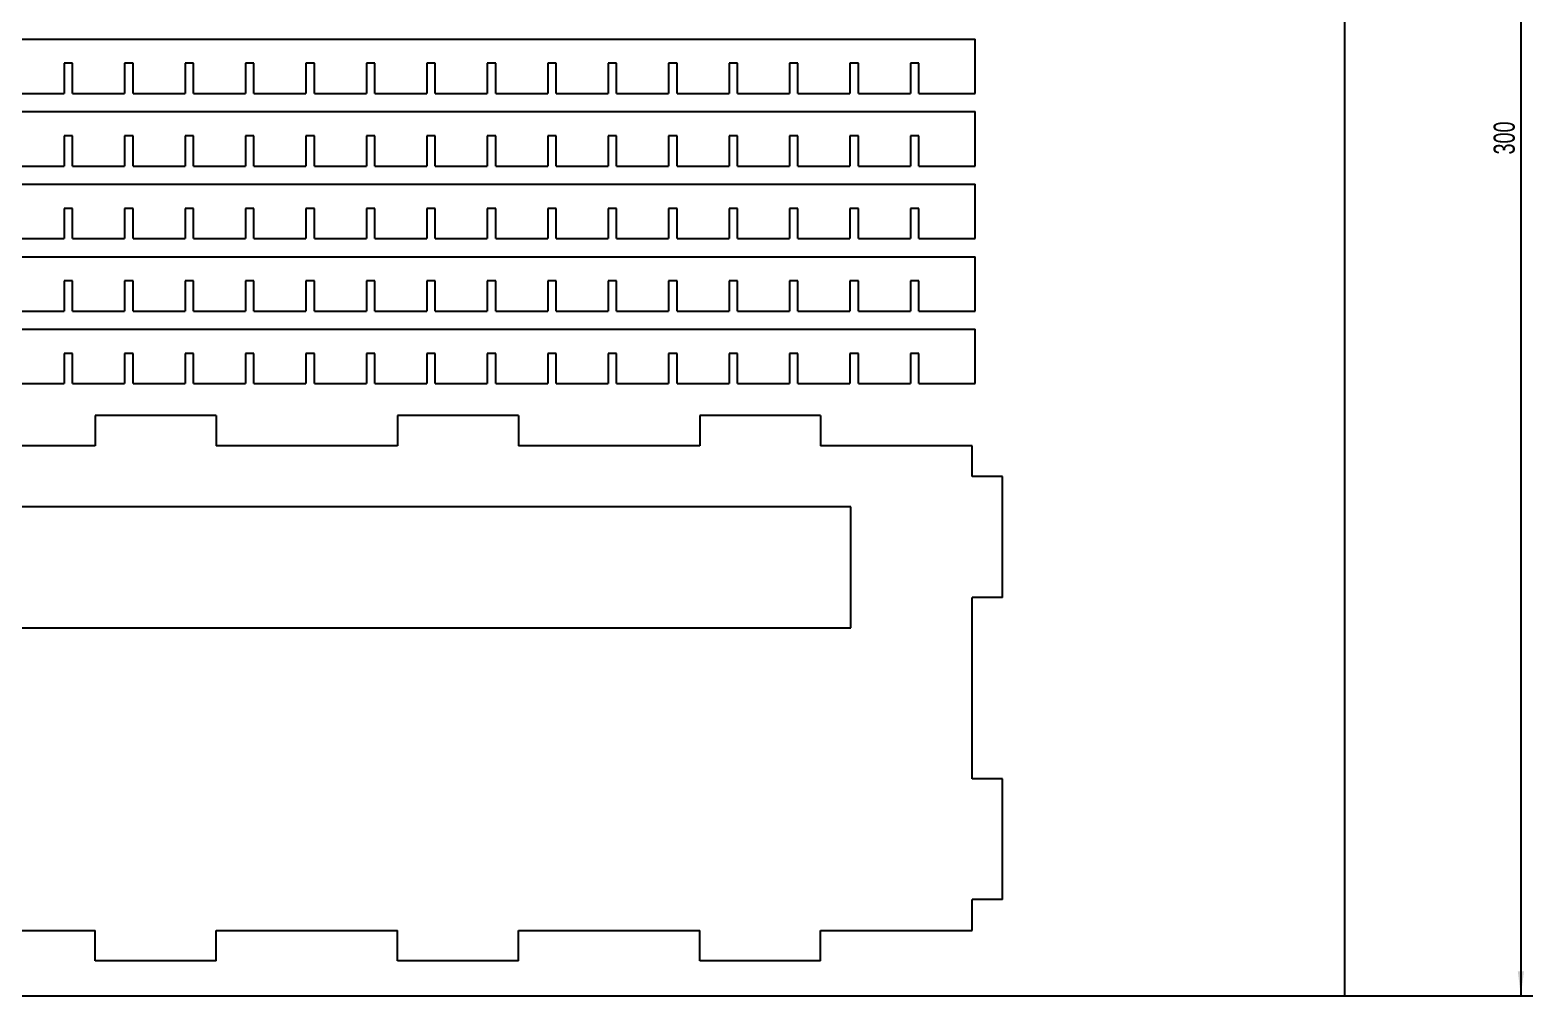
# Model space of a CAD drawing. Header units: millimetres. Extents: x 64 to 545, y 62 to 380.
# Drawn here: x 296.7 to 545.3, y 62.4 to 222.2 of the extents above; entities that cross this region are included whole.
import ezdxf

# ---------------------------------------------------------------- set-up
doc = ezdxf.new("R2010")
doc.units = ezdxf.units.MM
doc.layers.add('10', color=7, linetype='Continuous')
doc.styles.add('SLDTEXTSTYLE0', font='TXT', dxfattribs={"width": 0.7})
doc.dimstyles.new('SLDDIMSTYLE0', dxfattribs={"dimtxt": 3.5, "dimasz": 4.08, "dimexe": 0, "dimexo": 0.0625, "dimgap": 0.875, "dimtad": 2, "dimrnd": 1e-09, "dimzin": 12, "dimdsep": 46, "dimtxsty": 'SLDTEXTSTYLE0', "dimsah": 1, "dimcen": 0.09, "dimadec": 0, "dimazin": 3, "dimtfac": 1, "dimtofl": 0, "dimtmove": 0, "dimatfit": 3, "dimfxl": 1, "dimfrac": 2, "dimtolj": 1, "dimtzin": 12, "dimarcsym": 0})

# ---------------------------------------------------------------- blocks, each defined once
blk = doc.blocks.new('_D_1')
at = {"layer": '10'}
for p, q in [((514.15, 362.4), (545.35, 362.4)), ((543.35, 362.4), (543.35, 62.4)), ((514.15, 62.4), (545.35, 62.4))]:
    blk.add_line(p, q, dxfattribs=at)
for points in [[(543.35, 362.4), (542.84, 358.32), (543.86, 358.32)], [(543.35, 62.4), (543.86, 66.48), (542.84, 66.48)]]:
    blk.add_solid(points, dxfattribs=at)
at = {"layer": '10', "insert": (538.84, 201.62), "char_height": 3.5, "attachment_point": 1, "rotation": 90, "style": 'SLDTEXTSTYLE0'}
blk.add_mtext('300', dxfattribs=at)

msp = doc.modelspace()

# ---------------------------------------------------------------- linework, layer by layer
at = {"color": 7, "linetype": 'Continuous', "lineweight": 25}
for p, q in [((133.044, 220.711), (453.044, 220.711)), ((453.044, 211.711), (453.044, 220.711)), ((303.744, 216.711), (302.344, 216.711)), ((302.344, 216.711), (302.344, 211.711)), ((303.744, 211.711), (303.744, 216.711)), ((313.744, 216.711), (312.344, 216.711)), ((312.344, 216.711), (312.344, 211.711)), ((313.744, 211.711), (313.744, 216.711)), ((323.744, 216.711), (322.344, 216.711)), ((322.344, 216.711), (322.344, 211.711)), ((323.744, 211.711), (323.744, 216.711)), ((333.744, 216.711), (332.344, 216.711)), ((332.344, 216.711), (332.344, 211.711)), ((333.744, 211.711), (333.744, 216.711)), ((343.744, 216.711), (342.344, 216.711)), ((342.344, 216.711), (342.344, 211.711)), ((343.744, 211.711), (343.744, 216.711)), ((352.344, 216.711), (352.344, 211.711)), ((353.744, 216.711), (352.344, 216.711)), ((353.744, 211.711), (353.744, 216.711)), ((363.744, 216.711), (362.344, 216.711)), ((362.344, 216.711), (362.344, 211.711)), ((363.744, 211.711), (363.744, 216.711)), ((373.744, 216.711), (372.344, 216.711)), ((372.344, 216.711), (372.344, 211.711)), ((373.744, 211.711), (373.744, 216.711)), ((383.744, 216.711), (382.344, 216.711)), ((382.344, 216.711), (382.344, 211.711)), ((383.744, 211.711), (383.744, 216.711)), ((393.744, 216.711), (392.344, 216.711)), ((392.344, 216.711), (392.344, 211.711)), ((393.744, 211.711), (393.744, 216.711)), ((403.744, 216.711), (402.344, 216.711)), ((402.344, 216.711), (402.344, 211.711)), ((403.744, 211.711), (403.744, 216.711)), ((413.744, 216.711), (412.344, 216.711)), ((412.344, 216.711), (412.344, 211.711)), ((413.744, 211.711), (413.744, 216.711)), ((423.744, 216.711), (422.344, 216.711)), ((422.344, 216.711), (422.344, 211.711)), ((423.744, 211.711), (423.744, 216.711)), ((433.744, 216.711), (432.344, 216.711)), ((432.344, 216.711), (432.344, 211.711)), ((433.744, 211.711), (433.744, 216.711)), ((443.744, 216.711), (442.344, 216.711)), ((442.344, 216.711), (442.344, 211.711)), ((443.744, 211.711), (443.744, 216.711)), ((293.744, 211.711), (302.344, 211.711)), ((303.744, 211.711), (312.344, 211.711)), ((313.744, 211.711), (322.344, 211.711)), ((323.744, 211.711), (332.344, 211.711)), ((333.744, 211.711), (342.344, 211.711)), ((343.744, 211.711), (352.344, 211.711)), ((353.744, 211.711), (362.344, 211.711)), ((363.744, 211.711), (372.344, 211.711)), ((373.744, 211.711), (382.344, 211.711)), ((383.744, 211.711), (392.344, 211.711)), ((393.744, 211.711), (402.344, 211.711)), ((403.744, 211.711), (412.344, 211.711)), ((413.744, 211.711), (422.344, 211.711)), ((423.744, 211.711), (432.344, 211.711)), ((433.744, 211.711), (442.344, 211.711)), ((443.744, 211.711), (453.044, 211.711)), ((133.044, 208.711), (453.044, 208.711)), ((453.044, 199.711), (453.044, 208.711)), ((303.744, 204.711), (302.344, 204.711)), ((302.344, 204.711), (302.344, 199.711)), ((303.744, 199.711), (303.744, 204.711)), ((313.744, 204.711), (312.344, 204.711)), ((312.344, 204.711), (312.344, 199.711)), ((313.744, 199.711), (313.744, 204.711)), ((323.744, 204.711), (322.344, 204.711)), ((322.344, 204.711), (322.344, 199.711)), ((323.744, 199.711), (323.744, 204.711)), ((333.744, 204.711), (332.344, 204.711)), ((332.344, 204.711), (332.344, 199.711)), ((333.744, 199.711), (333.744, 204.711)), ((343.744, 204.711), (342.344, 204.711)), ((342.344, 204.711), (342.344, 199.711)), ((343.744, 199.711), (343.744, 204.711)), ((352.344, 204.711), (352.344, 199.711)), ((353.744, 204.711), (352.344, 204.711)), ((353.744, 199.711), (353.744, 204.711)), ((362.344, 204.711), (362.344, 199.711)), ((363.744, 204.711), (362.344, 204.711)), ((363.744, 199.711), (363.744, 204.711)), ((373.744, 204.711), (372.344, 204.711)), ((372.344, 204.711), (372.344, 199.711)), ((373.744, 199.711), (373.744, 204.711)), ((383.744, 204.711), (382.344, 204.711)), ((382.344, 204.711), (382.344, 199.711)), ((383.744, 199.711), (383.744, 204.711)), ((393.744, 204.711), (392.344, 204.711)), ((392.344, 204.711), (392.344, 199.711)), ((393.744, 199.711), (393.744, 204.711)), ((403.744, 204.711), (402.344, 204.711)), ((402.344, 204.711), (402.344, 199.711)), ((403.744, 199.711), (403.744, 204.711)), ((413.744, 204.711), (412.344, 204.711)), ((412.344, 204.711), (412.344, 199.711)), ((413.744, 199.711), (413.744, 204.711)), ((423.744, 204.711), (422.344, 204.711)), ((422.344, 204.711), (422.344, 199.711)), ((423.744, 199.711), (423.744, 204.711)), ((433.744, 204.711), (432.344, 204.711)), ((432.344, 204.711), (432.344, 199.711)), ((433.744, 199.711), (433.744, 204.711)), ((443.744, 204.711), (442.344, 204.711)), ((442.344, 204.711), (442.344, 199.711)), ((443.744, 199.711), (443.744, 204.711)), ((293.744, 199.711), (302.344, 199.711)), ((303.744, 199.711), (312.344, 199.711)), ((313.744, 199.711), (322.344, 199.711)), ((323.744, 199.711), (332.344, 199.711)), ((333.744, 199.711), (342.344, 199.711)), ((343.744, 199.711), (352.344, 199.711)), ((353.744, 199.711), (362.344, 199.711)), ((363.744, 199.711), (372.344, 199.711)), ((373.744, 199.711), (382.344, 199.711)), ((383.744, 199.711), (392.344, 199.711)), ((393.744, 199.711), (402.344, 199.711)), ((403.744, 199.711), (412.344, 199.711)), ((413.744, 199.711), (422.344, 199.711)), ((423.744, 199.711), (432.344, 199.711)), ((433.744, 199.711), (442.344, 199.711)), ((443.744, 199.711), (453.044, 199.711)), ((133.044, 196.711), (453.044, 196.711)), ((453.044, 187.711), (453.044, 196.711)), ((303.744, 192.711), (302.344, 192.711)), ((302.344, 192.711), (302.344, 187.711)), ((303.744, 187.711), (303.744, 192.711)), ((313.744, 192.711), (312.344, 192.711)), ((312.344, 192.711), (312.344, 187.711)), ((313.744, 187.711), (313.744, 192.711)), ((323.744, 192.711), (322.344, 192.711)), ((322.344, 192.711), (322.344, 187.711)), ((323.744, 187.711), (323.744, 192.711)), ((333.744, 192.711), (332.344, 192.711)), ((332.344, 192.711), (332.344, 187.711)), ((333.744, 187.711), (333.744, 192.711)), ((343.744, 192.711), (342.344, 192.711)), ((342.344, 192.711), (342.344, 187.711)), ((343.744, 187.711), (343.744, 192.711)), ((353.744, 192.711), (352.344, 192.711)), ((352.344, 192.711), (352.344, 187.711)), ((353.744, 187.711), (353.744, 192.711)), ((363.744, 192.711), (362.344, 192.711)), ((362.344, 192.711), (362.344, 187.711)), ((363.744, 187.711), (363.744, 192.711)), ((373.744, 192.711), (372.344, 192.711)), ((372.344, 192.711), (372.344, 187.711)), ((373.744, 187.711), (373.744, 192.711)), ((383.744, 192.711), (382.344, 192.711)), ((382.344, 192.711), (382.344, 187.711)), ((383.744, 187.711), (383.744, 192.711)), ((393.744, 192.711), (392.344, 192.711)), ((392.344, 192.711), (392.344, 187.711)), ((393.744, 187.711), (393.744, 192.711)), ((403.744, 192.711), (402.344, 192.711)), ((402.344, 192.711), (402.344, 187.711)), ((403.744, 187.711), (403.744, 192.711)), ((413.744, 192.711), (412.344, 192.711)), ((412.344, 192.711), (412.344, 187.711)), ((413.744, 187.711), (413.744, 192.711)), ((423.744, 192.711), (422.344, 192.711)), ((422.344, 192.711), (422.344, 187.711)), ((423.744, 187.711), (423.744, 192.711)), ((433.744, 192.711), (432.344, 192.711)), ((432.344, 192.711), (432.344, 187.711)), ((433.744, 187.711), (433.744, 192.711)), ((443.744, 192.711), (442.344, 192.711)), ((442.344, 192.711), (442.344, 187.711)), ((443.744, 187.711), (443.744, 192.711)), ((293.744, 187.711), (302.344, 187.711)), ((303.744, 187.711), (312.344, 187.711)), ((313.744, 187.711), (322.344, 187.711)), ((323.744, 187.711), (332.344, 187.711)), ((333.744, 187.711), (342.344, 187.711)), ((343.744, 187.711), (352.344, 187.711)), ((353.744, 187.711), (362.344, 187.711)), ((363.744, 187.711), (372.344, 187.711)), ((373.744, 187.711), (382.344, 187.711)), ((383.744, 187.711), (392.344, 187.711)), ((393.744, 187.711), (402.344, 187.711)), ((403.744, 187.711), (412.344, 187.711)), ((413.744, 187.711), (422.344, 187.711)), ((423.744, 187.711), (432.344, 187.711)), ((433.744, 187.711), (442.344, 187.711)), ((443.744, 187.711), (453.044, 187.711)), ((133.044, 184.711), (453.044, 184.711)), ((453.044, 175.711), (453.044, 184.711)), ((303.744, 180.711), (302.344, 180.711)), ((302.344, 180.711), (302.344, 175.711)), ((303.744, 175.711), (303.744, 180.711)), ((312.344, 180.711), (312.344, 175.711)), ((313.744, 180.711), (312.344, 180.711)), ((313.744, 175.711), (313.744, 180.711)), ((323.744, 180.711), (322.344, 180.711)), ((322.344, 180.711), (322.344, 175.711)), ((323.744, 175.711), (323.744, 180.711)), ((333.744, 180.711), (332.344, 180.711)), ((332.344, 180.711), (332.344, 175.711)), ((333.744, 175.711), (333.744, 180.711)), ((342.344, 180.711), (342.344, 175.711)), ((343.744, 180.711), (342.344, 180.711)), ((343.744, 175.711), (343.744, 180.711)), ((353.744, 180.711), (352.344, 180.711)), ((352.344, 180.711), (352.344, 175.711)), ((353.744, 175.711), (353.744, 180.711)), ((363.744, 180.711), (362.344, 180.711)), ((362.344, 180.711), (362.344, 175.711)), ((363.744, 175.711), (363.744, 180.711)), ((373.744, 180.711), (372.344, 180.711)), ((372.344, 180.711), (372.344, 175.711)), ((373.744, 175.711), (373.744, 180.711)), ((383.744, 180.711), (382.344, 180.711)), ((382.344, 180.711), (382.344, 175.711)), ((383.744, 175.711), (383.744, 180.711)), ((393.744, 180.711), (392.344, 180.711)), ((392.344, 180.711), (392.344, 175.711)), ((393.744, 175.711), (393.744, 180.711)), ((403.744, 180.711), (402.344, 180.711)), ((402.344, 180.711), (402.344, 175.711)), ((403.744, 175.711), (403.744, 180.711)), ((413.744, 180.711), (412.344, 180.711)), ((412.344, 180.711), (412.344, 175.711)), ((413.744, 175.711), (413.744, 180.711)), ((423.744, 180.711), (422.344, 180.711)), ((422.344, 180.711), (422.344, 175.711)), ((423.744, 175.711), (423.744, 180.711)), ((432.344, 180.711), (432.344, 175.711)), ((433.744, 180.711), (432.344, 180.711)), ((433.744, 175.711), (433.744, 180.711)), ((443.744, 180.711), (442.344, 180.711)), ((442.344, 180.711), (442.344, 175.711)), ((443.744, 175.711), (443.744, 180.711)), ((293.744, 175.711), (302.344, 175.711)), ((303.744, 175.711), (312.344, 175.711)), ((313.744, 175.711), (322.344, 175.711)), ((323.744, 175.711), (332.344, 175.711)), ((333.744, 175.711), (342.344, 175.711)), ((343.744, 175.711), (352.344, 175.711)), ((353.744, 175.711), (362.344, 175.711)), ((363.744, 175.711), (372.344, 175.711)), ((373.744, 175.711), (382.344, 175.711)), ((383.744, 175.711), (392.344, 175.711)), ((393.744, 175.711), (402.344, 175.711)), ((403.744, 175.711), (412.344, 175.711)), ((413.744, 175.711), (422.344, 175.711)), ((423.744, 175.711), (432.344, 175.711)), ((433.744, 175.711), (442.344, 175.711)), ((443.744, 175.711), (453.044, 175.711)), ((133.044, 172.711), (453.044, 172.711)), ((453.044, 163.711), (453.044, 172.711)), ((303.744, 168.711), (302.344, 168.711)), ((302.344, 168.711), (302.344, 163.711)), ((303.744, 163.711), (303.744, 168.711)), ((312.344, 168.711), (312.344, 163.711)), ((313.744, 168.711), (312.344, 168.711)), ((313.744, 163.711), (313.744, 168.711)), ((323.744, 168.711), (322.344, 168.711)), ((322.344, 168.711), (322.344, 163.711)), ((323.744, 163.711), (323.744, 168.711)), ((333.744, 168.711), (332.344, 168.711)), ((332.344, 168.711), (332.344, 163.711)), ((333.744, 163.711), (333.744, 168.711)), ((343.744, 168.711), (342.344, 168.711)), ((342.344, 168.711), (342.344, 163.711)), ((343.744, 163.711), (343.744, 168.711)), ((353.744, 168.711), (352.344, 168.711)), ((352.344, 168.711), (352.344, 163.711)), ((353.744, 163.711), (353.744, 168.711)), ((363.744, 168.711), (362.344, 168.711)), ((362.344, 168.711), (362.344, 163.711)), ((363.744, 163.711), (363.744, 168.711)), ((373.744, 168.711), (372.344, 168.711)), ((372.344, 168.711), (372.344, 163.711)), ((373.744, 163.711), (373.744, 168.711)), ((383.744, 168.711), (382.344, 168.711)), ((382.344, 168.711), (382.344, 163.711)), ((383.744, 163.711), (383.744, 168.711)), ((393.744, 168.711), (392.344, 168.711)), ((392.344, 168.711), (392.344, 163.711)), ((393.744, 163.711), (393.744, 168.711)), ((403.744, 168.711), (402.344, 168.711)), ((402.344, 168.711), (402.344, 163.711)), ((403.744, 163.711), (403.744, 168.711)), ((413.744, 168.711), (412.344, 168.711)), ((412.344, 168.711), (412.344, 163.711)), ((413.744, 163.711), (413.744, 168.711)), ((423.744, 168.711), (422.344, 168.711)), ((422.344, 168.711), (422.344, 163.711)), ((423.744, 163.711), (423.744, 168.711)), ((433.744, 168.711), (432.344, 168.711)), ((432.344, 168.711), (432.344, 163.711)), ((433.744, 163.711), (433.744, 168.711)), ((443.744, 168.711), (442.344, 168.711)), ((442.344, 168.711), (442.344, 163.711)), ((443.744, 163.711), (443.744, 168.711)), ((293.744, 163.711), (302.344, 163.711)), ((303.744, 163.711), (312.344, 163.711)), ((313.744, 163.711), (322.344, 163.711)), ((323.744, 163.711), (332.344, 163.711)), ((333.744, 163.711), (342.344, 163.711)), ((343.744, 163.711), (352.344, 163.711)), ((353.744, 163.711), (362.344, 163.711)), ((363.744, 163.711), (372.344, 163.711)), ((373.744, 163.711), (382.344, 163.711)), ((383.744, 163.711), (392.344, 163.711)), ((393.744, 163.711), (402.344, 163.711)), ((403.744, 163.711), (412.344, 163.711)), ((413.744, 163.711), (422.344, 163.711)), ((423.744, 163.711), (432.344, 163.711)), ((433.744, 163.711), (442.344, 163.711)), ((443.744, 163.711), (453.044, 163.711)), ((307.484, 158.432), (307.484, 153.432)), ((327.484, 158.432), (307.484, 158.432)), ((327.484, 158.432), (327.484, 153.432)), ((357.484, 158.432), (357.484, 153.432)), ((377.484, 158.432), (357.484, 158.432)), ((377.484, 158.432), (377.484, 153.432)), ((407.484, 158.432), (407.484, 153.432)), ((427.484, 158.432), (407.484, 158.432)), ((427.484, 158.432), (427.484, 153.432)), ((307.484, 153.432), (277.484, 153.432)), ((357.484, 153.432), (327.484, 153.432)), ((407.484, 153.432), (377.484, 153.432)), ((452.584, 153.432), (427.484, 153.432)), ((452.584, 148.332), (452.584, 153.432)), ((457.584, 148.332), (452.584, 148.332)), ((457.584, 128.332), (457.584, 148.332)), ((432.484, 143.332), (152.484, 143.332)), ((432.484, 123.332), (432.484, 143.332)), ((457.584, 128.332), (452.584, 128.332)), ((452.584, 98.332), (452.584, 128.332)), ((152.484, 123.332), (432.484, 123.332)), ((457.584, 98.332), (452.584, 98.332)), ((457.584, 78.332), (457.584, 98.332)), ((457.584, 78.332), (452.584, 78.332)), ((452.584, 73.232), (452.584, 78.332)), ((277.484, 73.232), (307.484, 73.232)), ((307.484, 68.232), (307.484, 73.232)), ((327.484, 73.232), (357.484, 73.232)), ((327.484, 68.232), (327.484, 73.232)), ((357.484, 68.232), (357.484, 73.232)), ((377.484, 73.232), (407.484, 73.232)), ((377.484, 68.232), (377.484, 73.232)), ((407.484, 68.232), (407.484, 73.232)), ((427.484, 73.232), (452.584, 73.232)), ((427.484, 68.232), (427.484, 73.232)), ((327.484, 68.232), (307.484, 68.232)), ((377.484, 68.232), (357.484, 68.232)), ((427.484, 68.232), (407.484, 68.232))]:
    msp.add_line(p, q, dxfattribs=at)
at = {"layer": '10'}
for p in [(514.147, 362.399), (64.147, 62.399)]:
    msp.add_line(p, (514.147, 62.399), dxfattribs=at)

# ---------------------------------------------------------------- dimensions: what is measured, and where the dimension line sits
dim = msp.add_linear_dim(base=(543.347, 62.399), p1=(514.147, 362.399), p2=(514.147, 62.399), angle=90, dimstyle='SLDDIMSTYLE0', dxfattribs=at)
dim.commit()
dim.dimension.update_dxf_attribs({"geometry": '_D_1', "text_midpoint": (543.347, 203.921), "dimtype": 160})

doc.saveas('drawing.dxf')
